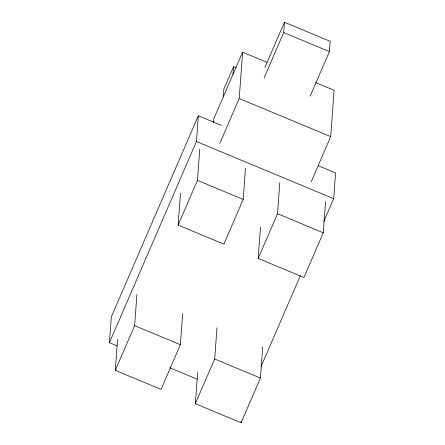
<?xml version="1.0" encoding="UTF-8"?>
<svg xmlns="http://www.w3.org/2000/svg" width="445" height="445" viewBox="0 0 445 445"><rect width="100%" height="100%" fill="white"/><g stroke="black" fill="none" stroke-linecap="round" stroke-linejoin="round"><path stroke-width="0.67" d="M117.13 345.848L109.437 342.644L111.328 316.896L198.32 115.761L221.41 125.379M182.672 313.502L180.381 344.697L161.051 389.397L115.3 370.34L117.591 339.14M115.3 370.34L134.635 325.64L136.927 294.445M245.501 168.238L243.209 199.432L223.88 244.133L178.134 225.07L180.475 193.186M109.437 342.644L196.434 141.51L198.32 115.761M178.134 225.07L197.463 180.375L199.755 149.181M213.366 122.664L213.617 119.204L242.614 52.16L266.928 62.289M262.728 346.855L260.442 378.055L241.107 422.75L195.361 403.693L197.652 372.498M223.295 96.821L223.863 89.095L233.53 66.75L236.072 67.807M232.963 74.471L233.53 66.75M195.361 403.693L214.69 358.993L216.982 327.798M219.791 143.412L239.215 98.506L242.614 52.16M241.107 422.75L241.207 421.365M325.562 201.591L323.27 232.785L303.935 277.485L258.189 258.423L260.481 227.228M264.135 77.742L283.682 32.552L284.438 22.25L330.184 41.307L329.428 51.609L310.154 96.165M258.189 258.423L277.524 213.728L279.816 182.533M311.283 181.532L330.707 136.626L334.112 90.279L315.555 82.547M323.765 221.599L333.672 198.681L335.563 172.938L318.247 165.724M264.892 67.44L284.438 22.25M260.993 366.724L300.364 275.7M283.682 32.552L329.428 51.609M239.215 98.506L330.707 136.626M196.434 141.51L333.672 198.681M197.463 180.375L243.209 199.432M277.524 213.728L323.27 232.785M134.635 325.64L180.381 344.697M214.69 358.993L260.442 378.055M169.717 367.759L197.296 379.251"/></g></svg>
